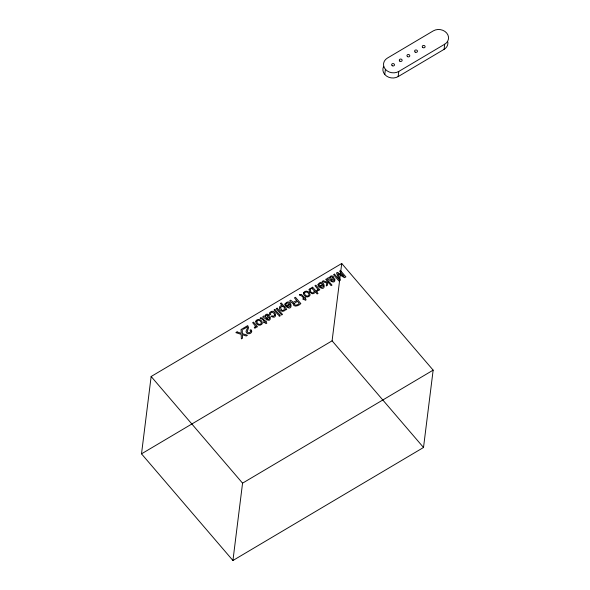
<?xml version="1.0" encoding="UTF-8"?>
<svg xmlns="http://www.w3.org/2000/svg" width="590" height="590" viewBox="0 0 590 590"><rect width="100%" height="100%" fill="white"/><g stroke="black" fill="none" stroke-linecap="round" stroke-linejoin="round"><path stroke-width="0.89" d="M141.512 453.843L151.143 376.501L341.728 263.487L433.149 370.144L423.517 447.486L232.932 560.5L141.512 453.843L332.096 340.828L341.728 263.487M232.932 560.5L242.564 483.158L151.143 376.501M384.761 74.488L385.41 69.325A9.573 8.039 7.1 0 1 387.35 58.122L433.289 30.879A9.573 8.039 7.1 0 1 446.66 33.003A9.573 8.039 7.1 0 1 444.713 44.206L444.071 49.368L398.132 76.612A9.573 8.039 7.1 0 1 386.502 76.058A9.573 8.039 7.1 0 1 383.648 66.441M398.132 76.612L398.774 71.449L444.713 44.206M242.564 483.158L433.149 370.144M332.096 340.828L423.517 447.486M447.847 42.104A9.573 8.039 7.1 0 1 444.071 49.368M398.774 71.449A9.573 8.039 7.1 0 1 385.41 69.325M284.904 304.093L285.162 305.568L286.032 305.045C285.265 303.031 288.584 302.198 289.483 303.924L285.612 306.217C294.609 313.445 291.069 296.084 284.904 304.093M318.032 284.454L318.29 285.921L319.161 285.405C318.394 283.384 321.712 282.551 322.612 284.277L318.74 286.57C327.738 293.798 324.198 276.437 318.032 284.454M268.192 315.871L266.333 318.084C263.973 316.919 267.13 313.563 268.192 315.871M332.767 277.58L330.909 279.793C328.549 278.627 331.705 275.272 332.767 277.58M314.448 291.165C309.942 297.788 308.327 282.684 314.448 291.165M251.731 331.174C251.842 333.084 249.334 334.272 247.704 333.608A2.67 2.242 7.1 0 1 246.546 332.812C244.85 330.865 248.117 328.955 247.357 326.904L243.5 329.198L242.874 328.468L247.719 325.592L248.574 327.605L247.232 331.705C247.97 334.139 252.144 332.096 250.049 330.194L250.949 329.663L251.731 331.174M293.164 303.703C293.355 308.061 299.219 305.509 300.841 303.599L295.435 297.294L294.454 297.876L296.777 300.583L293.23 302.316L290.619 300.148C288.075 300.627 291.969 303.356 293.377 303.194L293.164 303.703M285.368 309.249L284.882 310.561L282.883 311.336A2.773 2.331 7.1 0 1 281.238 310.819C278.34 309.661 278.864 304.757 282.381 305.812L280.368 303.467L281.26 302.935L286.755 309.352L285.892 309.861L285.368 309.249M266.968 318.489L267.506 319.36L268.457 319.345L269.549 318.644L269.49 317.501L270.316 317.007C270.943 323.91 264.519 318.172 262.83 316.594L263.833 315.989L264.807 316.38C265.987 311.299 272.764 316.203 266.968 318.489M331.543 280.198L332.082 281.061L333.033 281.054L334.124 280.346L334.058 279.21L334.891 278.716C335.518 285.619 329.095 279.881 327.406 278.303L328.409 277.698L329.382 278.089C330.562 273.008 337.34 277.912 331.543 280.198M309.101 289.579L309.58 291.726L312.095 293.643A2.493 2.095 7.1 0 0 313.703 293.525L314.927 292.588L315.193 291.674L317.155 293.96L318.017 293.451L312.597 287.124L311.778 287.61L312.28 288.193L310.104 288.377L309.101 289.579M255.994 326.808L254.976 328.35L254.275 327.531L255.101 326.934L255.219 325.828L252.645 322.671L253.53 322.14L257.476 326.742L256.635 327.244L255.994 326.808M318.32 289.852L317.309 291.386L316.609 290.568L317.427 289.97L317.545 288.871L314.979 285.707L315.864 285.184L319.81 289.779L318.961 290.28L318.32 289.852M280.383 307.39C283.561 316.432 287.426 303.179 280.383 307.39M255.794 321.167C255.256 324.109 259.334 326.617 261.606 324.426A2.729 2.286 7.1 0 0 262.329 323.032C262.447 319.721 257.262 317.833 255.794 321.167M303.526 292.861C302.987 295.804 307.066 298.311 309.337 296.128A2.729 2.286 7.1 0 0 310.06 294.727C310.17 291.416 304.993 289.528 303.526 292.861M327.988 281.983L327.391 285.287L326.255 285.958L326.801 283.038L322.199 281.423L323.335 280.752L326.971 282.094L327.207 281.061L325.724 279.336L326.58 278.827L331.986 285.14L331.13 285.641L327.988 281.983M274.733 315.053L273.48 316.299L271.968 315.812L271.105 316.329C278.93 320.665 275.029 306.837 269.637 312.752A2.264 1.903 7.1 0 0 269.468 313.954L269.881 314.905L270.751 314.389L270.5 313.32L271.489 312.339A1.364 1.143 7.1 0 1 272.587 312.353L273.922 313.32L274.733 315.053M294.233 303.526C294.263 306.402 298.223 304.809 299.233 303.452L297.382 301.298L294.233 303.526M290.383 305.79L288.834 307.073L287.05 306.291L289.985 304.551L290.383 305.79M323.512 286.143L321.963 287.433L320.178 286.644L323.114 284.904L323.512 286.143M256.886 321.122C256.392 323.077 259.202 325.481 260.898 323.844A1.512 1.268 7.1 0 0 261.267 322.863C261.046 320.931 258.228 319.168 256.886 321.122M304.617 292.824C304.123 294.771 306.925 297.183 308.629 295.546A1.512 1.268 7.1 0 0 308.998 294.558C308.776 292.625 305.959 290.863 304.617 292.824M260.338 318.025L260.065 318.268C261.532 318.799 263.288 319.374 264.305 321.742L263.465 322.236L264.003 322.87L264.851 322.369L265.95 323.652L266.85 323.121L265.751 321.838L266.466 321.41L265.92 320.783L265.205 321.203L262.196 317.796L260.338 318.025M299.639 294.72L299.366 294.963C300.834 295.494 302.589 296.069 303.614 298.429L302.766 298.931L303.312 299.565L304.152 299.064L305.251 300.347L306.151 299.816L305.052 298.533L305.768 298.105L305.229 297.478L304.514 297.898L301.505 294.484L299.639 294.72M237.069 331.905L235.853 332.627L241.17 334.353L241.376 338.867L242.542 338.173L242.313 334.67L246.229 335.99L247.453 335.26L242.387 333.63L242.21 328.859L241.03 329.559L241.244 333.343L237.069 331.905M274.896 309.477L273.996 310.008L277.919 314.588L278.819 314.05L274.896 309.477M277.116 308.157L276.231 308.688L281.637 314.994L282.522 314.47L277.116 308.157M334.486 274.136L333.549 274.689L338.962 281.002L340.349 280.176L337.849 273.62L344.501 277.713L345.902 276.88L340.496 270.574L339.56 271.127L344.147 276.437L337.502 272.351L336.529 272.927L339.029 279.468L334.486 274.136M279.557 314.905L278.65 315.444L279.402 316.321L280.302 315.783L279.557 314.905M392.217 65.726A1.438 1.21 7.1 0 0 394.489 64.966A1.438 1.21 7.1 0 0 392.49 63.654A1.438 1.21 7.1 0 0 392.217 65.726M399.784 61.124A1.438 1.21 7.1 0 0 402.129 60.519A1.438 1.21 7.1 0 0 400.249 59.089A1.438 1.21 7.1 0 0 399.784 61.124M407.469 56.603A1.438 1.21 7.1 0 0 409.792 55.947A1.438 1.21 7.1 0 0 407.867 54.553A1.438 1.21 7.1 0 0 407.469 56.603M415.161 52.09A1.438 1.21 7.1 0 0 417.454 51.367A1.438 1.21 7.1 0 0 415.478 50.025A1.438 1.21 7.1 0 0 415.161 52.09M422.72 47.48A1.438 1.21 7.1 0 0 425.088 46.934A1.438 1.21 7.1 0 0 423.259 45.452A1.438 1.21 7.1 0 0 422.72 47.48"/></g></svg>
